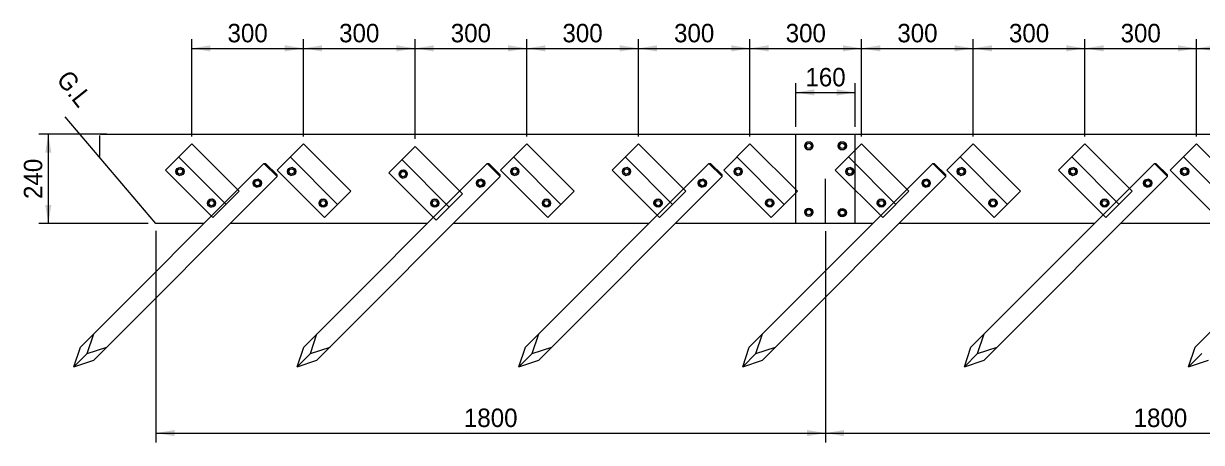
# Model space of a CAD drawing. Units: millimetres at full size, sheet at 1:20. Extents: x 0 to 8400, y 0 to 5940.
# Drawn here: x 2065 to 5230, y 2587 to 3711 of the extents above; entities that cross this region are included whole.
import ezdxf
from ezdxf.enums import TextEntityAlignment as Align

# ---------------------------------------------------------------- set-up
doc = ezdxf.new("R2010")
doc.units = ezdxf.units.MM
doc.header["$LTSCALE"] = 20
doc.linetypes.add('DASHED_SPACED', pattern=[12, 6, -6])
for name, color, linetype, lineweight in [('一般線', 7, 'Continuous', 20), ('側板', 7, 'Continuous', 18), ('寸法', 7, 'Continuous', 13), ('破線', 7, 'DASHED_SPACED', 9), ('角杭', 7, 'Continuous', 18), ('金物', 7, 'Continuous', 18)]:
    doc.layers.add(name, color=color, linetype=linetype, lineweight=lineweight)
doc.layers.add('文字', color=7, linetype='Continuous')
doc.styles.add('ＭＳ Ｐゴシック', font='')
doc.styles.get('ＭＳ Ｐゴシック').set_extended_font_data('MS PGothic')

# ---------------------------------------------------------------- blocks, each defined once
blk = doc.blocks.new('filled_arrow')
at = {"color": 0, "linetype": 'Continuous', "lineweight": -2}
blk.add_solid([(7.5, 1.25), (0, 0), (7.5, -1.25)], dxfattribs=at)

msp = doc.modelspace()

# ---------------------------------------------------------------- linework, layer by layer
at = {"layer": '一般線'}
msp.add_line((2420.65, 3174.41), (2176.47, 3460.43), dxfattribs=at)
at = {"layer": '側板'}
for p, q in [((2269.38, 3410.66), (2268.63, 3353.98)), ((2271.79, 3414.24), (4220.11, 3414.24)), ((4140.11, 3174.24), (4140.11, 3414.24)), ((4220.11, 3414.24), (6161.41, 3414.24)), ((4300.11, 3174.24), (4300.11, 3414.24)), ((2549.29, 3174.24), (2420.11, 3174.24)), ((3149.2, 3174.24), (2620, 3174.24)), ((3745.27, 3174.24), (3219.91, 3174.24)), ((4220.11, 3174.24), (3815.98, 3174.24)), ((4346.5, 3174.24), (4220.11, 3174.24)), ((4942.11, 3174.24), (4417.21, 3174.24)), ((5544.74, 3174.24), (5012.82, 3174.24))]:
    msp.add_line(p, q, dxfattribs=at)
at = {"layer": '寸法'}
for p, q in [((2517.08, 3408.33), (2517.08, 3669.44)), ((2517.08, 3644.44), (2817.08, 3644.44)), ((2817.08, 3408.33), (2817.08, 3669.44)), ((2817.08, 3408.33), (2817.08, 3669.44)), ((2817.08, 3644.44), (3117, 3644.44)), ((3117, 3401.33), (3117, 3669.44)), ((3117, 3401.33), (3117, 3669.44)), ((3117, 3644.44), (3417.08, 3644.44)), ((3417.08, 3408.33), (3417.08, 3669.44)), ((3417.08, 3408.33), (3417.08, 3669.44)), ((3417.08, 3644.44), (3717.08, 3644.44)), ((3717.08, 3408.33), (3717.08, 3669.44)), ((3717.08, 3408.33), (3717.08, 3669.44)), ((3717.08, 3644.44), (4017.08, 3644.44)), ((4017.08, 3408.33), (4017.08, 3669.44)), ((4017.08, 3408.33), (4017.08, 3669.44)), ((4017.08, 3644.44), (4317.08, 3644.44)), ((4317.08, 3408.33), (4317.08, 3669.44)), ((4317.08, 3408.33), (4317.08, 3669.44)), ((4317.08, 3644.44), (4617.08, 3644.44)), ((4617.08, 3408.33), (4617.08, 3669.44)), ((4617.08, 3408.33), (4617.08, 3669.44)), ((4617.08, 3644.44), (4917.08, 3644.44)), ((4917.08, 3408.33), (4917.08, 3669.44)), ((4917.08, 3408.33), (4917.08, 3669.44)), ((4917.08, 3644.44), (5217.08, 3644.44)), ((5217.08, 3408.33), (5217.08, 3669.44)), ((5217.08, 3408.33), (5217.08, 3669.44)), ((5217.08, 3644.44), (5517.08, 3644.44)), ((4140.11, 3434.24), (4140.11, 3551.19)), ((4300.11, 3434.24), (4300.11, 3551.19)), ((4140.11, 3526.19), (4300.11, 3526.19)), ((2288.74, 3414.24), (2106.43, 3414.24)), ((2131.43, 3414.24), (2131.43, 3174.24)), ((2400.11, 3174.24), (2106.43, 3174.24)), ((2420.65, 3154.41), (2420.65, 2586.96)), ((4220.11, 3154.24), (4220.11, 2586.96)), ((4220.11, 3154.24), (4220.11, 2586.96)), ((2420.65, 2611.96), (4220.11, 2611.96)), ((4220.11, 2611.96), (6020.11, 2611.96))]:
    msp.add_line(p, q, dxfattribs=at)
at = {"layer": '破線'}
msp.add_line((4220.11, 3174.24), (4220.11, 3414.24), dxfattribs=at)
at = {"layer": '角杭', "lineweight": 13}
for p, q in [((2218.01, 2842.96), (2710.87, 3335.81)), ((2710.87, 3335.81), (2746.22, 3300.46)), ((2710.87, 3335.81), (2715.11, 3335.81)), ((2715.11, 3335.81), (2746.22, 3304.7)), ((2817.92, 2842.96), (3310.77, 3335.81)), ((3310.77, 3335.81), (3346.13, 3300.46)), ((3310.77, 3335.81), (3315.02, 3335.81)), ((3315.02, 3335.81), (3346.13, 3304.7)), ((3413.99, 2842.96), (3906.85, 3335.81)), ((3906.85, 3335.81), (3942.2, 3300.46)), ((3906.85, 3335.81), (3911.09, 3335.81)), ((3911.09, 3335.81), (3942.2, 3304.7)), ((4015.22, 2842.96), (4508.08, 3335.81)), ((4508.08, 3335.81), (4543.43, 3300.46)), ((4508.08, 3335.81), (4512.32, 3335.81)), ((4512.32, 3335.81), (4543.43, 3304.7)), ((4610.83, 2842.96), (5103.68, 3335.81)), ((5103.68, 3335.81), (5139.04, 3300.46)), ((5103.68, 3335.81), (5107.92, 3335.81)), ((5107.92, 3335.81), (5139.04, 3304.7)), ((5213.46, 2842.96), (5706.32, 3335.81)), ((2746.22, 3300.46), (2253.37, 2807.6)), ((2746.22, 3300.46), (2746.22, 3304.7)), ((3346.13, 3300.46), (2853.27, 2807.6)), ((3346.13, 3300.46), (3346.13, 3304.7)), ((3942.2, 3300.46), (3449.35, 2807.6)), ((3942.2, 3300.46), (3942.2, 3304.7)), ((4543.43, 3300.46), (4050.58, 2807.6)), ((4543.43, 3300.46), (4543.43, 3304.7)), ((5139.04, 3300.46), (4646.18, 2807.6)), ((5139.04, 3300.46), (5139.04, 3304.7)), ((2235.69, 2825.28), (2253.37, 2878.31)), ((2835.6, 2825.28), (2853.27, 2878.31)), ((3431.67, 2825.28), (3449.35, 2878.31)), ((4032.9, 2825.28), (4050.58, 2878.31)), ((4628.51, 2825.28), (4646.18, 2878.31)), ((2200.33, 2789.92), (2218.01, 2842.96)), ((2200.33, 2789.92), (2235.69, 2825.28)), ((2235.69, 2825.28), (2288.72, 2842.96)), ((2800.24, 2789.92), (2817.92, 2842.96)), ((2800.24, 2789.92), (2835.6, 2825.28)), ((2835.6, 2825.28), (2888.63, 2842.96)), ((3396.32, 2789.92), (3413.99, 2842.96)), ((3396.32, 2789.92), (3431.67, 2825.28)), ((3431.67, 2825.28), (3484.7, 2842.96)), ((3997.55, 2789.92), (4015.22, 2842.96)), ((3997.55, 2789.92), (4032.9, 2825.28)), ((4032.9, 2825.28), (4085.93, 2842.96)), ((4593.15, 2789.92), (4610.83, 2842.96)), ((4593.15, 2789.92), (4628.51, 2825.28)), ((4628.51, 2825.28), (4681.54, 2842.96)), ((5195.79, 2789.92), (5213.46, 2842.96)), ((5195.79, 2789.92), (5231.14, 2825.28)), ((2200.33, 2789.92), (2253.37, 2807.6)), ((2800.24, 2789.92), (2853.27, 2807.6)), ((3396.32, 2789.92), (3449.35, 2807.6)), ((3997.55, 2789.92), (4050.58, 2807.6)), ((4593.15, 2789.92), (4646.18, 2807.6)), ((5195.79, 2789.92), (5248.82, 2807.6))]:
    msp.add_line(p, q, dxfattribs=at)
for points in [[(2695.78, 3292.44), (2686.12, 3289.85), (2683.53, 3280.19), (2690.6, 3273.12), (2700.26, 3275.71), (2702.85, 3285.37)], [(3295.68, 3292.44), (3286.02, 3289.85), (3283.44, 3280.19), (3290.51, 3273.12), (3300.17, 3275.71), (3302.75, 3285.37)], [(3891.76, 3292.44), (3882.1, 3289.85), (3879.51, 3280.19), (3886.58, 3273.12), (3896.24, 3275.71), (3898.83, 3285.37)], [(4492.99, 3292.44), (4483.33, 3289.85), (4480.74, 3280.19), (4487.81, 3273.12), (4497.47, 3275.71), (4500.06, 3285.37)], [(5088.59, 3292.44), (5078.93, 3289.85), (5076.35, 3280.19), (5083.42, 3273.12), (5093.08, 3275.71), (5095.66, 3285.37)]]:
    msp.add_lwpolyline(points, close=True, dxfattribs=at)
for centre in [(2693.19, 3282.78), (3293.1, 3282.78), (3889.17, 3282.78), (4490.4, 3282.78), (5086, 3282.78)]:
    msp.add_circle(centre, 10, dxfattribs=at)
at = {"layer": '金物'}
for p, q in [((2446.37, 3317.62), (2517.08, 3388.33)), ((2517.08, 3388.33), (2644.36, 3261.05)), ((2746.37, 3317.62), (2817.08, 3388.33)), ((2817.08, 3388.33), (2944.36, 3261.05)), ((3346.37, 3317.62), (3417.08, 3388.33)), ((3417.08, 3388.33), (3544.36, 3261.05)), ((3646.37, 3317.62), (3717.08, 3388.33)), ((3717.08, 3388.33), (3844.36, 3261.05)), ((3946.37, 3317.62), (4017.08, 3388.33)), ((4017.08, 3388.33), (4144.36, 3261.05)), ((4246.37, 3317.62), (4317.08, 3388.33)), ((4317.08, 3388.33), (4444.36, 3261.05)), ((4546.37, 3317.62), (4617.08, 3388.33)), ((4617.08, 3388.33), (4744.36, 3261.05)), ((4846.37, 3317.62), (4917.08, 3388.33)), ((4917.08, 3388.33), (5044.36, 3261.05)), ((5146.37, 3317.62), (5217.08, 3388.33)), ((5217.08, 3388.33), (5344.36, 3261.05)), ((3046.28, 3310.62), (3117, 3381.33)), ((3117, 3381.33), (3244.27, 3254.05)), ((2609, 3225.7), (2481.72, 3352.98)), ((2909, 3225.7), (2781.72, 3352.98)), ((3208.92, 3218.7), (3081.64, 3345.98)), ((3509, 3225.7), (3381.72, 3352.98)), ((3809, 3225.7), (3681.72, 3352.98)), ((4109, 3225.7), (3981.72, 3352.98)), ((4409, 3225.7), (4281.72, 3352.98)), ((4709, 3225.7), (4581.72, 3352.98)), ((5009, 3225.7), (4881.72, 3352.98)), ((5309, 3225.7), (5181.72, 3352.98)), ((2573.65, 3190.34), (2446.37, 3317.62)), ((2873.65, 3190.34), (2746.37, 3317.62)), ((3173.56, 3183.34), (3046.28, 3310.62)), ((3473.65, 3190.34), (3346.37, 3317.62)), ((3773.65, 3190.34), (3646.37, 3317.62)), ((4073.65, 3190.34), (3946.37, 3317.62)), ((4373.65, 3190.34), (4246.37, 3317.62)), ((4673.65, 3190.34), (4546.37, 3317.62)), ((4973.65, 3190.34), (4846.37, 3317.62)), ((5273.65, 3190.34), (5146.37, 3317.62)), ((2644.36, 3261.05), (2573.65, 3190.34)), ((2944.36, 3261.05), (2873.65, 3190.34)), ((3544.36, 3261.05), (3473.65, 3190.34)), ((3844.36, 3261.05), (3773.65, 3190.34)), ((4144.36, 3261.05), (4073.65, 3190.34)), ((4444.36, 3261.05), (4373.65, 3190.34)), ((4744.36, 3261.05), (4673.65, 3190.34)), ((5044.36, 3261.05), (4973.65, 3190.34)), ((3244.27, 3254.05), (3173.56, 3183.34))]:
    msp.add_line(p, q, dxfattribs=at)
for points in [[(4169.61, 3392.3), (4164.11, 3382.78), (4169.61, 3373.25), (4180.61, 3373.25), (4186.11, 3382.78), (4180.61, 3392.3)], [(4259.61, 3392.3), (4254.11, 3382.78), (4259.61, 3373.25), (4270.61, 3373.25), (4276.11, 3382.78), (4270.61, 3392.3)], [(2476.83, 3321.16), (2474.92, 3310.32), (2483.35, 3303.25), (2493.68, 3307.02), (2495.59, 3317.85), (2487.17, 3324.92)], [(2776.83, 3321.16), (2774.92, 3310.32), (2783.35, 3303.25), (2793.68, 3307.02), (2795.59, 3317.85), (2787.17, 3324.92)], [(3376.83, 3321.16), (3374.92, 3310.32), (3383.35, 3303.25), (3393.68, 3307.02), (3395.59, 3317.85), (3387.17, 3324.92)], [(3676.83, 3321.16), (3674.92, 3310.32), (3683.35, 3303.25), (3693.68, 3307.02), (3695.59, 3317.85), (3687.17, 3324.92)], [(3976.83, 3321.16), (3974.92, 3310.32), (3983.35, 3303.25), (3993.68, 3307.02), (3995.59, 3317.85), (3987.17, 3324.92)], [(4276.83, 3321.16), (4274.92, 3310.32), (4283.35, 3303.25), (4293.68, 3307.02), (4295.59, 3317.85), (4287.17, 3324.92)], [(4576.83, 3321.16), (4574.92, 3310.32), (4583.35, 3303.25), (4593.68, 3307.02), (4595.59, 3317.85), (4587.17, 3324.92)], [(4876.83, 3321.16), (4874.92, 3310.32), (4883.35, 3303.25), (4893.68, 3307.02), (4895.59, 3317.85), (4887.17, 3324.92)], [(5176.83, 3321.16), (5174.92, 3310.32), (5183.35, 3303.25), (5193.68, 3307.02), (5195.59, 3317.85), (5187.17, 3324.92)], [(2696.04, 3293.4), (2685.41, 3290.56), (2682.56, 3279.93), (2690.34, 3272.15), (2700.97, 3275), (2703.81, 3285.62)], [(3076.75, 3314.16), (3074.84, 3303.33), (3083.27, 3296.25), (3093.6, 3300.02), (3095.51, 3310.85), (3087.09, 3317.92)], [(3295.94, 3293.4), (3285.32, 3290.56), (3282.47, 3279.93), (3290.25, 3272.15), (3300.87, 3275), (3303.72, 3285.62)], [(3892.02, 3293.4), (3881.39, 3290.56), (3878.54, 3279.93), (3886.32, 3272.15), (3896.95, 3275), (3899.79, 3285.62)], [(4493.25, 3293.4), (4482.62, 3290.56), (4479.77, 3279.93), (4487.55, 3272.15), (4498.18, 3275), (4501.02, 3285.62)], [(5088.85, 3293.4), (5078.23, 3290.56), (5075.38, 3279.93), (5083.16, 3272.15), (5093.78, 3275), (5096.63, 3285.62)], [(2561.68, 3236.3), (2559.77, 3225.47), (2568.2, 3218.4), (2578.54, 3222.16), (2580.45, 3233), (2572.02, 3240.07)], [(2864.61, 3238.76), (2859.11, 3229.23), (2864.61, 3219.71), (2875.61, 3219.71), (2881.11, 3229.23), (2875.61, 3238.76)], [(3164.61, 3238.76), (3159.11, 3229.23), (3164.61, 3219.71), (3175.61, 3219.71), (3181.11, 3229.23), (3175.61, 3238.76)], [(3464.61, 3238.76), (3459.11, 3229.23), (3464.61, 3219.71), (3475.61, 3219.71), (3481.11, 3229.23), (3475.61, 3238.76)], [(3764.61, 3238.76), (3759.11, 3229.23), (3764.61, 3219.71), (3775.61, 3219.71), (3781.11, 3229.23), (3775.61, 3238.76)], [(4064.61, 3238.76), (4059.11, 3229.23), (4064.61, 3219.71), (4075.61, 3219.71), (4081.11, 3229.23), (4075.61, 3238.76)], [(4364.61, 3238.76), (4359.11, 3229.23), (4364.61, 3219.71), (4375.61, 3219.71), (4381.11, 3229.23), (4375.61, 3238.76)], [(4664.61, 3238.76), (4659.11, 3229.23), (4664.61, 3219.71), (4675.61, 3219.71), (4681.11, 3229.23), (4675.61, 3238.76)], [(4964.61, 3238.76), (4959.11, 3229.23), (4964.61, 3219.71), (4975.61, 3219.71), (4981.11, 3229.23), (4975.61, 3238.76)], [(4169.61, 3214.14), (4164.11, 3204.61), (4169.61, 3195.09), (4180.61, 3195.09), (4186.11, 3204.61), (4180.61, 3214.14)], [(4259.61, 3213.07), (4254.11, 3203.54), (4259.61, 3194.02), (4270.61, 3194.02), (4276.11, 3203.54), (4270.61, 3213.07)]]:
    msp.add_lwpolyline(points, close=True, dxfattribs=at)
for centre, radius in [((4175.11, 3382.78), 11), ((4175.11, 3382.78), 7), ((4265.11, 3382.78), 11), ((4265.11, 3382.78), 7), ((2485.26, 3314.09), 11), ((2785.26, 3314.09), 11), ((3385.26, 3314.09), 11), ((3685.26, 3314.09), 11), ((3985.26, 3314.09), 11), ((4285.26, 3314.09), 11), ((4585.26, 3314.09), 11), ((4885.26, 3314.09), 11), ((5185.26, 3314.09), 11), ((2485.26, 3314.09), 7), ((2693.19, 3282.78), 11), ((2785.26, 3314.09), 7), ((3085.18, 3307.09), 11), ((3085.18, 3307.09), 7), ((3293.1, 3282.78), 11), ((3385.26, 3314.09), 7), ((3685.26, 3314.09), 7), ((3889.17, 3282.78), 11), ((3985.26, 3314.09), 7), ((4285.26, 3314.09), 7), ((4490.4, 3282.78), 11), ((4585.26, 3314.09), 7), ((4885.26, 3314.09), 7), ((5086, 3282.78), 11), ((5185.26, 3314.09), 7), ((2693.19, 3282.78), 7), ((3293.1, 3282.78), 7), ((3889.17, 3282.78), 7), ((4490.4, 3282.78), 7), ((5086, 3282.78), 7), ((2570.11, 3229.23), 11), ((2570.11, 3229.23), 7), ((2870.11, 3229.23), 11), ((2870.11, 3229.23), 7), ((3170.11, 3229.23), 11), ((3170.11, 3229.23), 7), ((3470.11, 3229.23), 11), ((3470.11, 3229.23), 7), ((3770.11, 3229.23), 11), ((3770.11, 3229.23), 7), ((4070.11, 3229.23), 11), ((4070.11, 3229.23), 7), ((4370.11, 3229.23), 11), ((4370.11, 3229.23), 7), ((4670.11, 3229.23), 11), ((4670.11, 3229.23), 7), ((4970.11, 3229.23), 11), ((4970.11, 3229.23), 7), ((4175.11, 3204.61), 11), ((4175.11, 3204.61), 7), ((4265.11, 3203.54), 11), ((4265.11, 3203.54), 7)]:
    msp.add_circle(centre, radius, dxfattribs=at)

# ---------------------------------------------------------------- block references
at = {"layer": '寸法', "xscale": 6.67, "yscale": 6.67}
for p in [(2517.08, 3644.44), (2817.08, 3644.44), (3117, 3644.44), (3417.08, 3644.44), (3717.08, 3644.44), (4017.08, 3644.44), (4317.08, 3644.44), (4617.08, 3644.44), (4917.08, 3644.44), (5217.08, 3644.44), (4140.11, 3526.19), (2420.65, 2611.96), (4220.11, 2611.96)]:
    msp.add_blockref('filled_arrow', p, dxfattribs=at)
for p, rotation in [((2817.08, 3644.44), 180), ((3117, 3644.44), 180), ((3417.08, 3644.44), 180), ((3717.08, 3644.44), 180), ((4017.08, 3644.44), 180), ((4317.08, 3644.44), 180), ((4617.08, 3644.44), 180), ((4917.08, 3644.44), 180), ((5217.08, 3644.44), 180), ((4300.11, 3526.19), 180), ((2131.43, 3414.24), 270), ((2131.43, 3174.24), 90), ((4220.11, 2611.96), 180)]:
    msp.add_blockref('filled_arrow', p, dxfattribs=dict(at, rotation=rotation))

# ---------------------------------------------------------------- texts
at = {"layer": '寸法', "style": 'ＭＳ Ｐゴシック'}
for s, p in [('300', (2667.08, 3685.44)), ('300', (2967.04, 3685.44)), ('300', (3267.04, 3685.44)), ('300', (3567.08, 3685.44)), ('300', (3867.08, 3685.44)), ('300', (4167.08, 3685.44)), ('300', (4467.08, 3685.44)), ('300', (4767.08, 3685.44)), ('300', (5067.08, 3685.44)), ('160', (4220.11, 3567.19)), ('1800', (3320.38, 2652.96)), ('1800', (5120.11, 2652.96))]:
    msp.add_text(s, height=49.49, dxfattribs=at).set_placement(p, align=Align.MIDDLE_CENTER)
msp.add_text('240', height=49.49, rotation=90, dxfattribs=at).set_placement((2090.43, 3294.24), align=Align.MIDDLE_CENTER)
at = {"layer": '文字', "style": 'ＭＳ Ｐゴシック', "width": 0.95}
msp.add_text('G.L', height=49.49, rotation=308.443, dxfattribs=at).set_placement((2139.6, 3550.57), align=Align.BOTTOM_LEFT)

doc.saveas('drawing.dxf')
